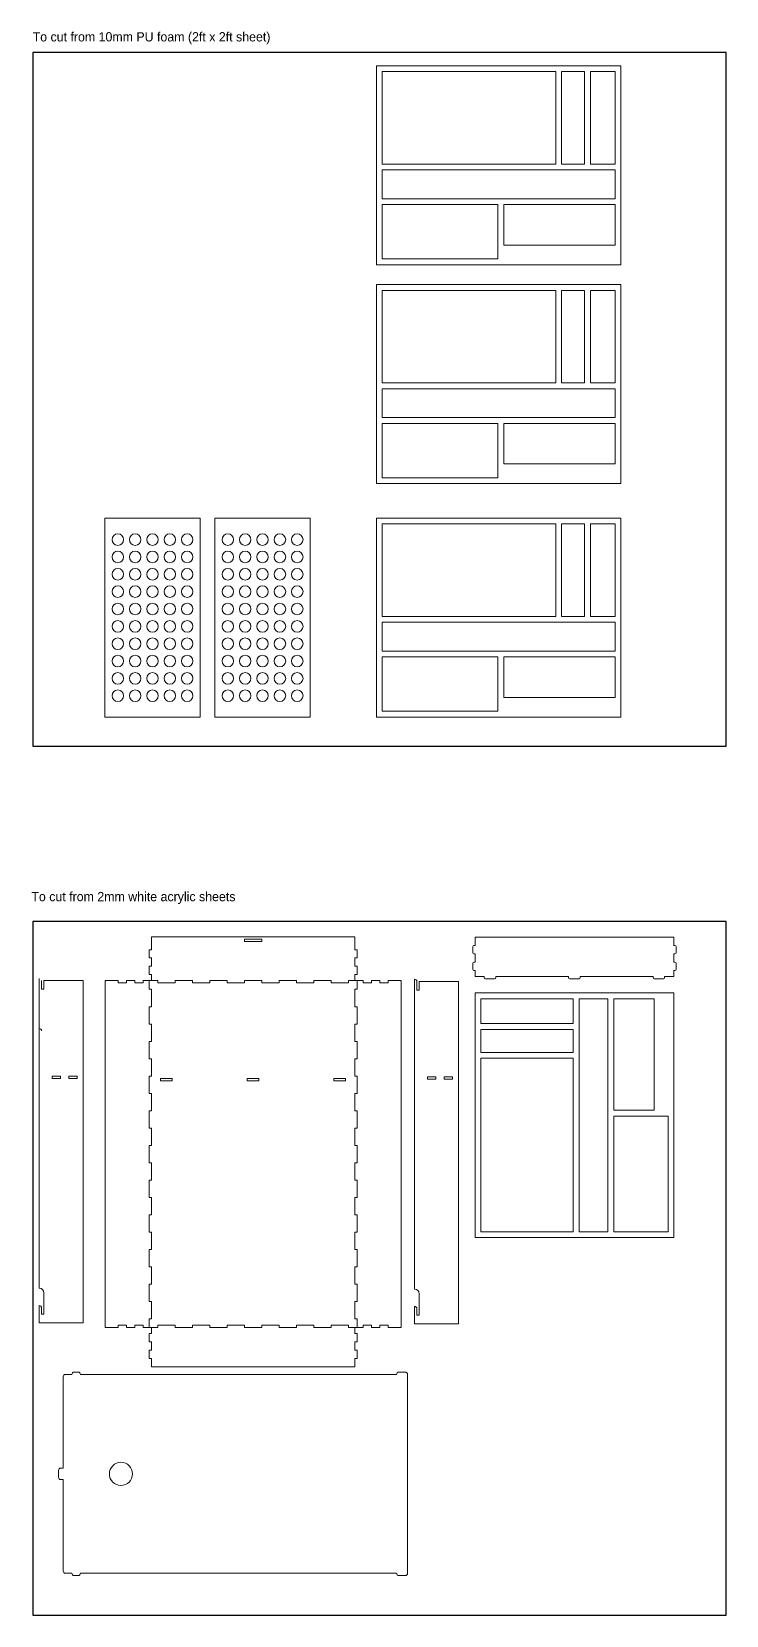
# Model space of a CAD drawing. Header units: inches. Extents: x 633 to 2557, y -1062 to 459.
# Drawn here: x 633 to 1234, y -910 to 459 of the extents above; entities that cross this region are included whole.
import ezdxf

# ---------------------------------------------------------------- set-up
doc = ezdxf.new("R2010")
doc.units = ezdxf.units.IN
doc.header["$MEASUREMENT"] = 0
doc.layers.add('Layer 1', color=7, linetype='Continuous')

msp = doc.modelspace()

# ---------------------------------------------------------------- linework, layer by layer
for p, q in [((1233.9, 441.4), (633.9, 441.4)), ((633.9, 441.4), (633.9, -158.6)), ((1233.9, -158.6), (1233.9, 441.4)), ((633.9, -158.6), (1233.9, -158.6)), ((1233.9, -310.1), (633.9, -310.1)), ((633.9, -310.1), (633.9, -910.1)), ((1233.9, -910.1), (1233.9, -310.1)), ((633.9, -910.1), (1233.9, -910.1))]:
    msp.add_line(p, q)
at = {"layer": 'Layer 1', "color": 7, "lineweight": 9}
for points in [[(931.3, 257.8), (931.3, 429.8)], [(1142.8, 429.8), (931.3, 429.8)], [(936.3, 344.8), (936.3, 424.8)], [(1086.3, 424.8), (936.3, 424.8)], [(1086.3, 424.8), (1086.3, 344.8)], [(1091.3, 344.8), (1091.3, 424.8)], [(1111.3, 424.8), (1091.3, 424.8)], [(1111.3, 424.8), (1111.3, 344.8)], [(1116.3, 424.8), (1116.3, 344.8)], [(1116.3, 424.8), (1137.8, 424.8)], [(1137.8, 344.8), (1137.8, 424.8)], [(1142.8, 429.8), (1142.8, 257.8)], [(936.3, 344.8), (1086.3, 344.8)], [(1091.3, 344.8), (1111.3, 344.8)], [(1137.8, 344.8), (1116.3, 344.8)], [(936.3, 314.8), (936.3, 339.8)], [(1137.8, 339.8), (936.3, 339.8)], [(1137.8, 339.8), (1137.8, 314.8)], [(936.3, 314.8), (1137.8, 314.8)], [(936.3, 262.8), (936.3, 309.8)], [(936.3, 309.8), (1036.3, 309.8)], [(1036.3, 262.8), (1036.3, 309.8)], [(1137.8, 309.8), (1041.3, 309.8)], [(1041.3, 309.8), (1041.3, 274.8)], [(1137.8, 274.8), (1137.8, 309.8)], [(1041.3, 274.8), (1137.8, 274.8)], [(936.3, 262.8), (1036.3, 262.8)], [(1142.8, 257.8), (931.3, 257.8)], [(931.3, 68.6), (931.3, 240.6)], [(1142.8, 240.6), (931.3, 240.6)], [(936.3, 155.6), (936.3, 235.6)], [(1086.3, 235.6), (936.3, 235.6)], [(1086.3, 235.6), (1086.3, 155.6)], [(1091.3, 155.6), (1091.3, 235.6)], [(1111.3, 235.6), (1091.3, 235.6)], [(1111.3, 235.6), (1111.3, 155.6)], [(1116.3, 235.6), (1116.3, 155.6)], [(1116.3, 235.6), (1137.8, 235.6)], [(1137.8, 155.6), (1137.8, 235.6)], [(1142.8, 240.6), (1142.8, 68.6)], [(936.3, 155.6), (1086.3, 155.6)], [(1091.3, 155.6), (1111.3, 155.6)], [(1137.8, 155.6), (1116.3, 155.6)], [(936.3, 125.6), (936.3, 150.6)], [(1137.8, 150.6), (936.3, 150.6)], [(1137.8, 150.6), (1137.8, 125.6)], [(936.3, 125.6), (1137.8, 125.6)], [(936.3, 73.6), (936.3, 120.6)], [(936.3, 120.6), (1036.3, 120.6)], [(1036.3, 73.6), (1036.3, 120.6)], [(1137.8, 120.6), (1041.3, 120.6)], [(1041.3, 120.6), (1041.3, 85.6)], [(1137.8, 85.6), (1137.8, 120.6)], [(1041.3, 85.6), (1137.8, 85.6)], [(1142.8, 68.6), (931.3, 68.6)], [(936.3, 73.6), (1036.3, 73.6)], [(778.7, 38.6), (696.2, 38.6), (696.2, -133.4), (778.7, -133.4), (778.7, 38.6)], [(874, 38.6), (791.5, 38.6), (791.5, -133.4), (874, -133.4), (874, 38.6)], [(931.3, -133.4), (931.3, 38.6)], [(1142.8, 38.6), (931.3, 38.6)], [(936.3, -46.4), (936.3, 33.6)], [(1086.3, 33.6), (936.3, 33.6)], [(1086.3, 33.6), (1086.3, -46.4)], [(1091.3, -46.4), (1091.3, 33.6)], [(1111.3, 33.6), (1091.3, 33.6)], [(1111.3, 33.6), (1111.3, -46.4)], [(1116.3, 33.6), (1116.3, -46.4)], [(1116.3, 33.6), (1137.8, 33.6)], [(1137.8, -46.4), (1137.8, 33.6)], [(1142.8, 38.6), (1142.8, -133.4)], [(936.3, -46.4), (1086.3, -46.4)], [(936.3, -76.4), (936.3, -51.4)], [(1137.8, -51.4), (936.3, -51.4)], [(1091.3, -46.4), (1111.3, -46.4)], [(1137.8, -46.4), (1116.3, -46.4)], [(1137.8, -51.4), (1137.8, -76.4)], [(936.3, -76.4), (1137.8, -76.4)], [(936.3, -128.4), (936.3, -81.4)], [(936.3, -81.4), (1036.3, -81.4)], [(1036.3, -128.4), (1036.3, -81.4)], [(1137.8, -81.4), (1041.3, -81.4)], [(1041.3, -81.4), (1041.3, -116.4)], [(1137.8, -116.4), (1137.8, -81.4)], [(1041.3, -116.4), (1137.8, -116.4)], [(1142.8, -133.4), (931.3, -133.4)], [(936.3, -128.4), (1036.3, -128.4)], [(736.5, -334.5), (736.5, -323.3)], [(736.5, -323.3), (912.5, -323.3)], [(817, -327.3), (817, -325.3)], [(817, -325.3), (832, -325.3)], [(832, -327.3), (817, -327.3)], [(832, -327.3), (832, -325.3)], [(912.5, -323.3), (912.5, -334.5)], [(1016.5, -323.7), (1016.5, -330.9)], [(1188.5, -323.7), (1016.5, -323.7)], [(1188.5, -323.7), (1188.5, -330.9)], [(734.5, -334.5), (734.5, -341.7)], [(734.5, -334.5), (736.5, -334.5)], [(734.5, -341.7), (736.5, -341.7)], [(736.5, -348.9), (736.5, -341.7)], [(914.5, -334.5), (912.5, -334.5)], [(914.5, -341.7), (912.5, -341.7)], [(912.5, -341.7), (912.5, -348.9)], [(914.5, -334.5), (914.5, -341.7)], [(1014.5, -337.1), (1014.5, -331.9)], [(1016.5, -330.9), (1015.5, -330.9)], [(1015.5, -338.1), (1016.5, -338.1)], [(1016.5, -338.1), (1016.5, -345.3)], [(1188.5, -330.9), (1189.5, -330.9)], [(1189.5, -338.1), (1188.5, -338.1)], [(1188.5, -338.1), (1188.5, -345.3)], [(1190.5, -331.9), (1190.5, -337.1)], [(734.5, -348.9), (734.5, -356.1)], [(736.5, -348.9), (734.5, -348.9)], [(912.5, -348.9), (914.5, -348.9)], [(914.5, -348.9), (914.5, -356.1)], [(1014.5, -351.5), (1014.5, -346.3)], [(1015.5, -345.3), (1016.5, -345.3)], [(1015.5, -352.5), (1016.5, -352.5)], [(1016.5, -352.5), (1016.5, -357.7)], [(1189.5, -345.3), (1188.5, -345.3)], [(1188.5, -352.5), (1189.5, -352.5)], [(1188.5, -352.5), (1188.5, -357.7)], [(1190.5, -346.3), (1190.5, -351.5)], [(639.5, -627.3), (639.5, -359.3)], [(641.5, -361.3), (641.5, -368.8)], [(643.5, -368.8), (641.5, -368.8)], [(643.5, -361.3), (643.5, -368.8)], [(677.5, -361.3), (643.5, -361.3)], [(677.5, -657.3), (677.5, -361.3)], [(677.5, -361.3), (677.5, -627.3)], [(696.5, -361.3), (696.5, -661.3)], [(696.5, -361.3), (696.5, -661.3)], [(707.7, -361.3), (696.5, -361.3)], [(707.7, -363.3), (707.7, -361.3)], [(707.7, -363.3), (714.9, -363.3)], [(714.9, -361.3), (714.9, -363.3)], [(714.9, -361.3), (722.1, -361.3)], [(722.1, -363.3), (722.1, -361.3)], [(729.3, -363.3), (722.1, -363.3)], [(729.3, -363.3), (729.3, -361.3)], [(729.3, -361.3), (734.5, -361.3)], [(734.5, -356.1), (736.5, -356.1)], [(742, -361.3), (734.5, -361.3)], [(734.5, -361.3), (734.5, -368.8)], [(736.5, -368.8), (734.5, -368.8)], [(736.5, -361.3), (736.5, -356.1)], [(736.5, -383.8), (736.5, -368.8)], [(742, -363.3), (742, -361.3)], [(742, -363.3), (757, -363.3)], [(757, -361.3), (757, -363.3)], [(757, -361.3), (772, -361.3)], [(772, -363.3), (772, -361.3)], [(772, -363.3), (787, -363.3)], [(787, -363.3), (787, -361.3)], [(787, -361.3), (802, -361.3)], [(802, -363.3), (802, -361.3)], [(802, -363.3), (817, -363.3)], [(832, -361.3), (817, -361.3)], [(817, -361.3), (817, -363.3)], [(832, -363.3), (832, -361.3)], [(847, -363.3), (832, -363.3)], [(862, -361.3), (847, -361.3)], [(847, -363.3), (847, -361.3)], [(862, -361.3), (862, -363.3)], [(877, -363.3), (862, -363.3)], [(892, -361.3), (877, -361.3)], [(877, -363.3), (877, -361.3)], [(892, -363.3), (892, -361.3)], [(892, -363.3), (907, -363.3)], [(914.5, -361.3), (907, -361.3)], [(907, -363.3), (907, -361.3)], [(914.5, -356.1), (912.5, -356.1)], [(912.5, -361.3), (912.5, -356.1)], [(914.5, -368.8), (912.5, -368.8)], [(912.5, -368.8), (912.5, -383.8)], [(914.5, -361.3), (919.7, -361.3)], [(914.5, -361.3), (914.5, -368.8)], [(919.7, -361.3), (919.7, -363.3)], [(926.9, -363.3), (919.7, -363.3)], [(926.9, -361.3), (934.1, -361.3)], [(926.9, -361.3), (926.9, -363.3)], [(934.1, -361.3), (934.1, -363.3)], [(934.1, -363.3), (941.3, -363.3)], [(952.5, -361.3), (941.3, -361.3)], [(941.3, -363.3), (941.3, -361.3)], [(952.5, -361.3), (952.5, -661.3)], [(964.2, -628), (964.2, -360)], [(966.2, -362), (966.2, -369.5)], [(966.2, -369.5), (968.2, -369.5)], [(968.2, -362), (968.2, -369.5)], [(968.2, -362), (1002.2, -362)], [(1002.2, -658), (1002.2, -362)], [(1002.2, -362), (1002.2, -628)], [(1016.5, -357.7), (1024.5, -357.7)], [(1024.5, -357.7), (1024.5, -358.7)], [(1025.5, -359.7), (1033.5, -359.7)], [(1034.5, -357.7), (1034.5, -358.7)], [(1097.5, -357.7), (1034.5, -357.7)], [(1097.5, -358.7), (1097.5, -357.7)], [(1098.5, -359.7), (1106.5, -359.7)], [(1170.5, -357.7), (1107.5, -357.7)], [(1107.5, -357.7), (1107.5, -358.7)], [(1170.5, -357.7), (1170.5, -358.7)], [(1171.5, -359.7), (1179.5, -359.7)], [(1180.5, -357.7), (1188.5, -357.7)], [(1180.5, -357.7), (1180.5, -358.7)], [(1016.5, -371.9), (1016.5, -583.4)], [(1016.5, -371.9), (1188.5, -371.9)], [(1021.5, -398.4), (1021.5, -376.9)], [(1101.5, -376.9), (1021.5, -376.9)], [(1101.5, -376.9), (1101.5, -398.4)], [(1106.5, -376.9), (1106.5, -578.4)], [(1106.5, -376.9), (1131.5, -376.9)], [(1131.5, -578.4), (1131.5, -376.9)], [(1136.5, -376.9), (1136.5, -473.4)], [(1171.5, -376.9), (1136.5, -376.9)], [(1171.5, -473.4), (1171.5, -376.9)], [(1188.5, -371.9), (1188.5, -583.4)], [(734.5, -383.8), (734.5, -398.8)], [(734.5, -383.8), (736.5, -383.8)], [(914.5, -383.8), (912.5, -383.8)], [(914.5, -383.8), (914.5, -398.8)], [(736.5, -398.8), (734.5, -398.8)], [(736.5, -413.8), (736.5, -398.8)], [(914.5, -398.8), (912.5, -398.8)], [(912.5, -398.8), (912.5, -413.8)], [(1021.5, -398.4), (1101.5, -398.4)], [(1021.5, -403.4), (1101.5, -403.4)], [(1021.5, -403.4), (1021.5, -423.4)], [(1101.5, -423.4), (1101.5, -403.4)], [(734.5, -413.8), (734.5, -428.8)], [(734.5, -413.8), (736.5, -413.8)], [(912.5, -413.8), (914.5, -413.8)], [(914.5, -413.8), (914.5, -428.8)], [(1101.5, -423.4), (1021.5, -423.4)], [(736.5, -428.8), (734.5, -428.8)], [(736.5, -443.8), (736.5, -428.8)], [(914.5, -428.8), (912.5, -428.8)], [(912.5, -428.8), (912.5, -443.8)], [(1021.5, -428.4), (1101.5, -428.4)], [(1021.5, -428.4), (1021.5, -578.4)], [(1101.5, -578.4), (1101.5, -428.4)], [(650.7, -445.8), (650.7, -443.8)], [(650.7, -443.8), (657.9, -443.8)], [(650.7, -445.8), (657.9, -445.8)], [(657.9, -443.8), (657.9, -445.8)], [(665.1, -443.8), (665.1, -445.8)], [(665.1, -443.8), (672.3, -443.8)], [(672.3, -445.8), (665.1, -445.8)], [(672.3, -443.8), (672.3, -445.8)], [(734.5, -443.8), (734.5, -458.8)], [(736.5, -443.8), (734.5, -443.8)], [(754.5, -445.8), (744.5, -445.8)], [(744.5, -447.8), (744.5, -445.8)], [(744.5, -447.8), (754.5, -447.8)], [(754.5, -447.8), (754.5, -445.8)], [(819.5, -445.8), (819.5, -447.8)], [(819.5, -445.8), (829.5, -445.8)], [(819.5, -447.8), (829.5, -447.8)], [(829.5, -447.8), (829.5, -445.8)], [(894.5, -447.8), (894.5, -445.8)], [(904.5, -445.8), (894.5, -445.8)], [(894.5, -447.8), (904.5, -447.8)], [(904.5, -447.8), (904.5, -445.8)], [(914.5, -443.8), (912.5, -443.8)], [(914.5, -443.8), (914.5, -458.8)], [(975.4, -446.5), (975.4, -444.5)], [(982.6, -444.5), (975.4, -444.5)], [(975.4, -446.5), (982.6, -446.5)], [(982.6, -444.5), (982.6, -446.5)], [(989.8, -444.5), (989.8, -446.5)], [(989.8, -444.5), (997, -444.5)], [(997, -446.5), (989.8, -446.5)], [(997, -444.5), (997, -446.5)], [(736.5, -458.8), (734.5, -458.8)], [(736.5, -473.8), (736.5, -458.8)], [(914.5, -458.8), (912.5, -458.8)], [(912.5, -458.8), (912.5, -473.8)], [(734.5, -473.8), (734.5, -488.8)], [(736.5, -473.8), (734.5, -473.8)], [(914.5, -473.8), (912.5, -473.8)], [(914.5, -473.8), (914.5, -488.8)], [(1136.5, -473.4), (1171.5, -473.4)], [(1136.5, -578.4), (1136.5, -478.4)], [(1183.5, -478.4), (1136.5, -478.4)], [(1183.5, -578.4), (1183.5, -478.4)], [(736.5, -488.8), (734.5, -488.8)], [(736.5, -503.8), (736.5, -488.8)], [(914.5, -488.8), (912.5, -488.8)], [(912.5, -488.8), (912.5, -503.8)], [(734.5, -503.8), (734.5, -518.8)], [(734.5, -503.8), (736.5, -503.8)], [(912.5, -503.8), (914.5, -503.8)], [(914.5, -503.8), (914.5, -518.8)], [(736.5, -518.8), (734.5, -518.8)], [(736.5, -518.8), (736.5, -533.8)], [(912.5, -518.8), (912.5, -533.8)], [(914.5, -518.8), (912.5, -518.8)], [(736.5, -533.8), (734.5, -533.8)], [(734.5, -548.8), (734.5, -533.8)], [(912.5, -533.8), (914.5, -533.8)], [(914.5, -533.8), (914.5, -548.8)], [(736.5, -548.8), (734.5, -548.8)], [(734.5, -548.8), (736.5, -548.8)], [(736.5, -548.8), (736.5, -563.8)], [(912.5, -548.8), (912.5, -563.8)], [(912.5, -548.8), (914.5, -548.8)], [(736.5, -563.8), (734.5, -563.8)], [(734.5, -578.8), (734.5, -563.8)], [(912.5, -563.8), (914.5, -563.8)], [(914.5, -563.8), (914.5, -578.8)], [(734.5, -578.8), (736.5, -578.8)], [(736.5, -578.8), (736.5, -593.8)], [(912.5, -578.8), (912.5, -593.8)], [(912.5, -578.8), (914.5, -578.8)], [(1188.5, -583.4), (1016.5, -583.4)], [(1101.5, -578.4), (1021.5, -578.4)], [(1131.5, -578.4), (1106.5, -578.4)], [(1183.5, -578.4), (1136.5, -578.4)], [(734.5, -593.8), (736.5, -593.8)], [(734.5, -608.8), (734.5, -593.8)], [(912.5, -593.8), (914.5, -593.8)], [(914.5, -593.8), (914.5, -608.8)], [(736.5, -608.8), (734.5, -608.8)], [(736.5, -608.8), (736.5, -623.8)], [(912.5, -608.8), (912.5, -623.8)], [(914.5, -608.8), (912.5, -608.8)], [(734.5, -623.8), (736.5, -623.8)], [(734.5, -638.8), (734.5, -623.8)], [(912.5, -623.8), (914.5, -623.8)], [(914.5, -623.8), (914.5, -638.8)], [(639.5, -657.3), (639.5, -642.3)], [(643.5, -649.8), (643.5, -631.3)], [(677.5, -642.3), (677.5, -657.3)], [(734.5, -638.8), (736.5, -638.8)], [(736.5, -638.8), (736.5, -653.8)], [(912.5, -638.8), (912.5, -653.8)], [(912.5, -638.8), (914.5, -638.8)], [(964.2, -658), (964.2, -643)], [(968.2, -632), (968.2, -650.5)], [(1002.2, -643), (1002.2, -658)], [(677.5, -657.3), (639.5, -657.3)], [(641.5, -649.8), (641.5, -644.3)], [(641.5, -649.8), (643.5, -649.8)], [(734.5, -653.8), (736.5, -653.8)], [(734.5, -661.3), (734.5, -653.8)], [(912.5, -653.8), (914.5, -653.8)], [(914.5, -653.8), (914.5, -661.3)], [(966.2, -650.5), (966.2, -645)], [(968.2, -650.5), (966.2, -650.5)], [(696.5, -661.3), (707.7, -661.3)], [(714.9, -659.3), (707.7, -659.3)], [(707.7, -659.3), (707.7, -661.3)], [(714.9, -661.3), (714.9, -659.3)], [(714.9, -661.3), (722.1, -661.3)], [(729.3, -659.3), (722.1, -659.3)], [(722.1, -659.3), (722.1, -661.3)], [(729.3, -659.3), (729.3, -661.3)], [(729.3, -661.3), (734.5, -661.3)], [(742, -661.3), (734.5, -661.3)], [(736.5, -666.5), (734.5, -666.5)], [(734.5, -666.5), (734.5, -673.7)], [(736.5, -666.5), (736.5, -661.3)], [(742, -659.3), (757, -659.3)], [(742, -659.3), (742, -661.3)], [(757, -661.3), (757, -659.3)], [(757, -661.3), (772, -661.3)], [(772, -659.3), (787, -659.3)], [(772, -659.3), (772, -661.3)], [(787, -661.3), (787, -659.3)], [(802, -661.3), (787, -661.3)], [(802, -659.3), (817, -659.3)], [(802, -661.3), (802, -659.3)], [(817, -661.3), (817, -659.3)], [(832, -661.3), (817, -661.3)], [(847, -659.3), (832, -659.3)], [(832, -661.3), (832, -659.3)], [(847, -661.3), (847, -659.3)], [(847, -661.3), (862, -661.3)], [(862, -661.3), (862, -659.3)], [(877, -659.3), (862, -659.3)], [(877, -661.3), (877, -659.3)], [(877, -661.3), (892, -661.3)], [(892, -661.3), (892, -659.3)], [(907, -659.3), (892, -659.3)], [(907, -659.3), (907, -661.3)], [(914.5, -661.3), (907, -661.3)], [(912.5, -666.5), (912.5, -661.3)], [(914.5, -666.5), (912.5, -666.5)], [(914.5, -661.3), (919.7, -661.3)], [(914.5, -666.5), (914.5, -673.7)], [(919.7, -661.3), (919.7, -659.3)], [(926.9, -659.3), (919.7, -659.3)], [(926.9, -661.3), (926.9, -659.3)], [(926.9, -661.3), (934.1, -661.3)], [(934.1, -659.3), (934.1, -661.3)], [(934.1, -659.3), (941.3, -659.3)], [(941.3, -661.3), (941.3, -659.3)], [(952.5, -661.3), (941.3, -661.3)], [(1002.2, -658), (964.2, -658)], [(736.5, -673.7), (734.5, -673.7)], [(736.5, -680.9), (734.5, -680.9)], [(734.5, -680.9), (734.5, -688.1)], [(736.5, -680.9), (736.5, -673.7)], [(912.5, -673.7), (912.5, -680.9)], [(914.5, -673.7), (912.5, -673.7)], [(914.5, -680.9), (912.5, -680.9)], [(914.5, -680.9), (914.5, -688.1)], [(734.5, -688.1), (736.5, -688.1)], [(736.5, -695.3), (736.5, -688.1)], [(912.5, -695.3), (736.5, -695.3)], [(736.5, -695.3), (912.5, -695.3)], [(912.5, -688.1), (912.5, -695.3)], [(914.5, -688.1), (912.5, -688.1)], [(660.2, -782.8), (660.2, -703.8)], [(662.2, -701.8), (667.7, -701.8)], [(669.7, -699.8), (673.2, -699.8)], [(948.7, -701.8), (675.2, -701.8)], [(956.2, -699.8), (950.7, -699.8)], [(958.2, -873.8), (958.2, -701.8)], [(656.2, -784.8), (656.2, -790.8)], [(660.2, -782.8), (658.2, -782.8)], [(658.2, -792.8), (660.2, -792.8)], [(660.2, -871.8), (660.2, -792.8)], [(667.7, -873.8), (662.2, -873.8)], [(673.2, -875.8), (669.7, -875.8)], [(948.7, -873.8), (675.2, -873.8)], [(950.7, -875.8), (956.2, -875.8)]]:
    msp.add_lwpolyline(points, dxfattribs=at)
for points in [[(712.5, 20.1), (712.5, 17.3), (710.2, 15.1), (707.5, 15.1), (704.7, 15.1), (702.5, 17.3), (702.5, 20.1), (702.5, 22.8), (704.7, 25.1), (707.5, 25.1), (710.2, 25.1), (712.5, 22.8), (712.5, 20.1)], [(727.5, 20.1), (727.5, 17.3), (725.2, 15.1), (722.5, 15.1), (719.7, 15.1), (717.5, 17.3), (717.5, 20.1), (717.5, 22.8), (719.7, 25.1), (722.5, 25.1), (725.2, 25.1), (727.5, 22.8), (727.5, 20.1)], [(742.5, 20.1), (742.5, 17.3), (740.2, 15.1), (737.5, 15.1), (734.7, 15.1), (732.5, 17.3), (732.5, 20.1), (732.5, 22.8), (734.7, 25.1), (737.5, 25.1), (740.2, 25.1), (742.5, 22.8), (742.5, 20.1)], [(757.5, 20.1), (757.5, 17.3), (755.2, 15.1), (752.5, 15.1), (749.7, 15.1), (747.5, 17.3), (747.5, 20.1), (747.5, 22.8), (749.7, 25.1), (752.5, 25.1), (755.2, 25.1), (757.5, 22.8), (757.5, 20.1)], [(772.5, 20.1), (772.5, 17.3), (770.2, 15.1), (767.5, 15.1), (764.7, 15.1), (762.5, 17.3), (762.5, 20.1), (762.5, 22.8), (764.7, 25.1), (767.5, 25.1), (770.2, 25.1), (772.5, 22.8), (772.5, 20.1)], [(807.7, 20.1), (807.7, 17.3), (805.5, 15.1), (802.7, 15.1), (799.9, 15.1), (797.7, 17.3), (797.7, 20.1), (797.7, 22.8), (799.9, 25.1), (802.7, 25.1), (805.5, 25.1), (807.7, 22.8), (807.7, 20.1)], [(822.7, 20.1), (822.7, 17.3), (820.5, 15.1), (817.7, 15.1), (814.9, 15.1), (812.7, 17.3), (812.7, 20.1), (812.7, 22.8), (814.9, 25.1), (817.7, 25.1), (820.5, 25.1), (822.7, 22.8), (822.7, 20.1)], [(837.7, 20.1), (837.7, 17.3), (835.5, 15.1), (832.7, 15.1), (829.9, 15.1), (827.7, 17.3), (827.7, 20.1), (827.7, 22.8), (829.9, 25.1), (832.7, 25.1), (835.5, 25.1), (837.7, 22.8), (837.7, 20.1)], [(852.7, 20.1), (852.7, 17.3), (850.5, 15.1), (847.7, 15.1), (844.9, 15.1), (842.7, 17.3), (842.7, 20.1), (842.7, 22.8), (844.9, 25.1), (847.7, 25.1), (850.5, 25.1), (852.7, 22.8), (852.7, 20.1)], [(867.7, 20.1), (867.7, 17.3), (865.5, 15.1), (862.7, 15.1), (859.9, 15.1), (857.7, 17.3), (857.7, 20.1), (857.7, 22.8), (859.9, 25.1), (862.7, 25.1), (865.5, 25.1), (867.7, 22.8), (867.7, 20.1)], [(712.5, 5.1), (712.5, 2.3), (710.2, 0.1), (707.5, 0.1), (704.7, 0.1), (702.5, 2.3), (702.5, 5.1), (702.5, 7.8), (704.7, 10.1), (707.5, 10.1), (710.2, 10.1), (712.5, 7.8), (712.5, 5.1)], [(727.5, 5.1), (727.5, 2.3), (725.2, 0.1), (722.5, 0.1), (719.7, 0.1), (717.5, 2.3), (717.5, 5.1), (717.5, 7.8), (719.7, 10.1), (722.5, 10.1), (725.2, 10.1), (727.5, 7.8), (727.5, 5.1)], [(742.5, 5.1), (742.5, 2.3), (740.2, 0.1), (737.5, 0.1), (734.7, 0.1), (732.5, 2.3), (732.5, 5.1), (732.5, 7.8), (734.7, 10.1), (737.5, 10.1), (740.2, 10.1), (742.5, 7.8), (742.5, 5.1)], [(757.5, 5.1), (757.5, 2.3), (755.2, 0.1), (752.5, 0.1), (749.7, 0.1), (747.5, 2.3), (747.5, 5.1), (747.5, 7.8), (749.7, 10.1), (752.5, 10.1), (755.2, 10.1), (757.5, 7.8), (757.5, 5.1)], [(772.5, 5.1), (772.5, 2.3), (770.2, 0.1), (767.5, 0.1), (764.7, 0.1), (762.5, 2.3), (762.5, 5.1), (762.5, 7.8), (764.7, 10.1), (767.5, 10.1), (770.2, 10.1), (772.5, 7.8), (772.5, 5.1)], [(807.7, 5.1), (807.7, 2.3), (805.5, 0.1), (802.7, 0.1), (799.9, 0.1), (797.7, 2.3), (797.7, 5.1), (797.7, 7.8), (799.9, 10.1), (802.7, 10.1), (805.5, 10.1), (807.7, 7.8), (807.7, 5.1)], [(822.7, 5.1), (822.7, 2.3), (820.5, 0.1), (817.7, 0.1), (814.9, 0.1), (812.7, 2.3), (812.7, 5.1), (812.7, 7.8), (814.9, 10.1), (817.7, 10.1), (820.5, 10.1), (822.7, 7.8), (822.7, 5.1)], [(837.7, 5.1), (837.7, 2.3), (835.5, 0.1), (832.7, 0.1), (829.9, 0.1), (827.7, 2.3), (827.7, 5.1), (827.7, 7.8), (829.9, 10.1), (832.7, 10.1), (835.5, 10.1), (837.7, 7.8), (837.7, 5.1)], [(852.7, 5.1), (852.7, 2.3), (850.5, 0.1), (847.7, 0.1), (844.9, 0.1), (842.7, 2.3), (842.7, 5.1), (842.7, 7.8), (844.9, 10.1), (847.7, 10.1), (850.5, 10.1), (852.7, 7.8), (852.7, 5.1)], [(867.7, 5.1), (867.7, 2.3), (865.5, 0.1), (862.7, 0.1), (859.9, 0.1), (857.7, 2.3), (857.7, 5.1), (857.7, 7.8), (859.9, 10.1), (862.7, 10.1), (865.5, 10.1), (867.7, 7.8), (867.7, 5.1)], [(712.5, -9.9), (712.5, -12.7), (710.2, -14.9), (707.5, -14.9), (704.7, -14.9), (702.5, -12.7), (702.5, -9.9), (702.5, -7.2), (704.7, -4.9), (707.5, -4.9), (710.2, -4.9), (712.5, -7.2), (712.5, -9.9)], [(727.5, -9.9), (727.5, -12.7), (725.2, -14.9), (722.5, -14.9), (719.7, -14.9), (717.5, -12.7), (717.5, -9.9), (717.5, -7.2), (719.7, -4.9), (722.5, -4.9), (725.2, -4.9), (727.5, -7.2), (727.5, -9.9)], [(742.5, -9.9), (742.5, -12.7), (740.2, -14.9), (737.5, -14.9), (734.7, -14.9), (732.5, -12.7), (732.5, -9.9), (732.5, -7.2), (734.7, -4.9), (737.5, -4.9), (740.2, -4.9), (742.5, -7.2), (742.5, -9.9)], [(757.5, -9.9), (757.5, -12.7), (755.2, -14.9), (752.5, -14.9), (749.7, -14.9), (747.5, -12.7), (747.5, -9.9), (747.5, -7.2), (749.7, -4.9), (752.5, -4.9), (755.2, -4.9), (757.5, -7.2), (757.5, -9.9)], [(772.5, -9.9), (772.5, -12.7), (770.2, -14.9), (767.5, -14.9), (764.7, -14.9), (762.5, -12.7), (762.5, -9.9), (762.5, -7.2), (764.7, -4.9), (767.5, -4.9), (770.2, -4.9), (772.5, -7.2), (772.5, -9.9)], [(807.7, -9.9), (807.7, -12.7), (805.5, -14.9), (802.7, -14.9), (799.9, -14.9), (797.7, -12.7), (797.7, -9.9), (797.7, -7.2), (799.9, -4.9), (802.7, -4.9), (805.5, -4.9), (807.7, -7.2), (807.7, -9.9)], [(822.7, -9.9), (822.7, -12.7), (820.5, -14.9), (817.7, -14.9), (814.9, -14.9), (812.7, -12.7), (812.7, -9.9), (812.7, -7.2), (814.9, -4.9), (817.7, -4.9), (820.5, -4.9), (822.7, -7.2), (822.7, -9.9)], [(837.7, -9.9), (837.7, -12.7), (835.5, -14.9), (832.7, -14.9), (829.9, -14.9), (827.7, -12.7), (827.7, -9.9), (827.7, -7.2), (829.9, -4.9), (832.7, -4.9), (835.5, -4.9), (837.7, -7.2), (837.7, -9.9)], [(852.7, -9.9), (852.7, -12.7), (850.5, -14.9), (847.7, -14.9), (844.9, -14.9), (842.7, -12.7), (842.7, -9.9), (842.7, -7.2), (844.9, -4.9), (847.7, -4.9), (850.5, -4.9), (852.7, -7.2), (852.7, -9.9)], [(867.7, -9.9), (867.7, -12.7), (865.5, -14.9), (862.7, -14.9), (859.9, -14.9), (857.7, -12.7), (857.7, -9.9), (857.7, -7.2), (859.9, -4.9), (862.7, -4.9), (865.5, -4.9), (867.7, -7.2), (867.7, -9.9)], [(712.5, -24.9), (712.5, -27.7), (710.2, -29.9), (707.5, -29.9), (704.7, -29.9), (702.5, -27.7), (702.5, -24.9), (702.5, -22.2), (704.7, -19.9), (707.5, -19.9), (710.2, -19.9), (712.5, -22.2), (712.5, -24.9)], [(727.5, -24.9), (727.5, -27.7), (725.2, -29.9), (722.5, -29.9), (719.7, -29.9), (717.5, -27.7), (717.5, -24.9), (717.5, -22.2), (719.7, -19.9), (722.5, -19.9), (725.2, -19.9), (727.5, -22.2), (727.5, -24.9)], [(742.5, -24.9), (742.5, -27.7), (740.2, -29.9), (737.5, -29.9), (734.7, -29.9), (732.5, -27.7), (732.5, -24.9), (732.5, -22.2), (734.7, -19.9), (737.5, -19.9), (740.2, -19.9), (742.5, -22.2), (742.5, -24.9)], [(757.5, -24.9), (757.5, -27.7), (755.2, -29.9), (752.5, -29.9), (749.7, -29.9), (747.5, -27.7), (747.5, -24.9), (747.5, -22.2), (749.7, -19.9), (752.5, -19.9), (755.2, -19.9), (757.5, -22.2), (757.5, -24.9)], [(772.5, -24.9), (772.5, -27.7), (770.2, -29.9), (767.5, -29.9), (764.7, -29.9), (762.5, -27.7), (762.5, -24.9), (762.5, -22.2), (764.7, -19.9), (767.5, -19.9), (770.2, -19.9), (772.5, -22.2), (772.5, -24.9)], [(807.7, -24.9), (807.7, -27.7), (805.5, -29.9), (802.7, -29.9), (799.9, -29.9), (797.7, -27.7), (797.7, -24.9), (797.7, -22.2), (799.9, -19.9), (802.7, -19.9), (805.5, -19.9), (807.7, -22.2), (807.7, -24.9)], [(822.7, -24.9), (822.7, -27.7), (820.5, -29.9), (817.7, -29.9), (814.9, -29.9), (812.7, -27.7), (812.7, -24.9), (812.7, -22.2), (814.9, -19.9), (817.7, -19.9), (820.5, -19.9), (822.7, -22.2), (822.7, -24.9)], [(837.7, -24.9), (837.7, -27.7), (835.5, -29.9), (832.7, -29.9), (829.9, -29.9), (827.7, -27.7), (827.7, -24.9), (827.7, -22.2), (829.9, -19.9), (832.7, -19.9), (835.5, -19.9), (837.7, -22.2), (837.7, -24.9)], [(852.7, -24.9), (852.7, -27.7), (850.5, -29.9), (847.7, -29.9), (844.9, -29.9), (842.7, -27.7), (842.7, -24.9), (842.7, -22.2), (844.9, -19.9), (847.7, -19.9), (850.5, -19.9), (852.7, -22.2), (852.7, -24.9)], [(867.7, -24.9), (867.7, -27.7), (865.5, -29.9), (862.7, -29.9), (859.9, -29.9), (857.7, -27.7), (857.7, -24.9), (857.7, -22.2), (859.9, -19.9), (862.7, -19.9), (865.5, -19.9), (867.7, -22.2), (867.7, -24.9)], [(712.5, -39.9), (712.5, -42.7), (710.2, -44.9), (707.5, -44.9), (704.7, -44.9), (702.5, -42.7), (702.5, -39.9), (702.5, -37.2), (704.7, -34.9), (707.5, -34.9), (710.2, -34.9), (712.5, -37.2), (712.5, -39.9)], [(727.5, -39.9), (727.5, -42.7), (725.2, -44.9), (722.5, -44.9), (719.7, -44.9), (717.5, -42.7), (717.5, -39.9), (717.5, -37.2), (719.7, -34.9), (722.5, -34.9), (725.2, -34.9), (727.5, -37.2), (727.5, -39.9)], [(742.5, -39.9), (742.5, -42.7), (740.2, -44.9), (737.5, -44.9), (734.7, -44.9), (732.5, -42.7), (732.5, -39.9), (732.5, -37.2), (734.7, -34.9), (737.5, -34.9), (740.2, -34.9), (742.5, -37.2), (742.5, -39.9)], [(757.5, -39.9), (757.5, -42.7), (755.2, -44.9), (752.5, -44.9), (749.7, -44.9), (747.5, -42.7), (747.5, -39.9), (747.5, -37.2), (749.7, -34.9), (752.5, -34.9), (755.2, -34.9), (757.5, -37.2), (757.5, -39.9)], [(772.5, -39.9), (772.5, -42.7), (770.2, -44.9), (767.5, -44.9), (764.7, -44.9), (762.5, -42.7), (762.5, -39.9), (762.5, -37.2), (764.7, -34.9), (767.5, -34.9), (770.2, -34.9), (772.5, -37.2), (772.5, -39.9)], [(807.7, -39.9), (807.7, -42.7), (805.5, -44.9), (802.7, -44.9), (799.9, -44.9), (797.7, -42.7), (797.7, -39.9), (797.7, -37.2), (799.9, -34.9), (802.7, -34.9), (805.5, -34.9), (807.7, -37.2), (807.7, -39.9)], [(822.7, -39.9), (822.7, -42.7), (820.5, -44.9), (817.7, -44.9), (814.9, -44.9), (812.7, -42.7), (812.7, -39.9), (812.7, -37.2), (814.9, -34.9), (817.7, -34.9), (820.5, -34.9), (822.7, -37.2), (822.7, -39.9)], [(837.7, -39.9), (837.7, -42.7), (835.5, -44.9), (832.7, -44.9), (829.9, -44.9), (827.7, -42.7), (827.7, -39.9), (827.7, -37.2), (829.9, -34.9), (832.7, -34.9), (835.5, -34.9), (837.7, -37.2), (837.7, -39.9)], [(852.7, -39.9), (852.7, -42.7), (850.5, -44.9), (847.7, -44.9), (844.9, -44.9), (842.7, -42.7), (842.7, -39.9), (842.7, -37.2), (844.9, -34.9), (847.7, -34.9), (850.5, -34.9), (852.7, -37.2), (852.7, -39.9)], [(867.7, -39.9), (867.7, -42.7), (865.5, -44.9), (862.7, -44.9), (859.9, -44.9), (857.7, -42.7), (857.7, -39.9), (857.7, -37.2), (859.9, -34.9), (862.7, -34.9), (865.5, -34.9), (867.7, -37.2), (867.7, -39.9)], [(712.5, -54.9), (712.5, -57.7), (710.2, -59.9), (707.5, -59.9), (704.7, -59.9), (702.5, -57.7), (702.5, -54.9), (702.5, -52.2), (704.7, -49.9), (707.5, -49.9), (710.2, -49.9), (712.5, -52.2), (712.5, -54.9)], [(727.5, -54.9), (727.5, -57.7), (725.2, -59.9), (722.5, -59.9), (719.7, -59.9), (717.5, -57.7), (717.5, -54.9), (717.5, -52.2), (719.7, -49.9), (722.5, -49.9), (725.2, -49.9), (727.5, -52.2), (727.5, -54.9)], [(742.5, -54.9), (742.5, -57.7), (740.2, -59.9), (737.5, -59.9), (734.7, -59.9), (732.5, -57.7), (732.5, -54.9), (732.5, -52.2), (734.7, -49.9), (737.5, -49.9), (740.2, -49.9), (742.5, -52.2), (742.5, -54.9)], [(757.5, -54.9), (757.5, -57.7), (755.2, -59.9), (752.5, -59.9), (749.7, -59.9), (747.5, -57.7), (747.5, -54.9), (747.5, -52.2), (749.7, -49.9), (752.5, -49.9), (755.2, -49.9), (757.5, -52.2), (757.5, -54.9)], [(772.5, -54.9), (772.5, -57.7), (770.2, -59.9), (767.5, -59.9), (764.7, -59.9), (762.5, -57.7), (762.5, -54.9), (762.5, -52.2), (764.7, -49.9), (767.5, -49.9), (770.2, -49.9), (772.5, -52.2), (772.5, -54.9)], [(807.7, -54.9), (807.7, -57.7), (805.5, -59.9), (802.7, -59.9), (799.9, -59.9), (797.7, -57.7), (797.7, -54.9), (797.7, -52.2), (799.9, -49.9), (802.7, -49.9), (805.5, -49.9), (807.7, -52.2), (807.7, -54.9)], [(822.7, -54.9), (822.7, -57.7), (820.5, -59.9), (817.7, -59.9), (814.9, -59.9), (812.7, -57.7), (812.7, -54.9), (812.7, -52.2), (814.9, -49.9), (817.7, -49.9), (820.5, -49.9), (822.7, -52.2), (822.7, -54.9)], [(837.7, -54.9), (837.7, -57.7), (835.5, -59.9), (832.7, -59.9), (829.9, -59.9), (827.7, -57.7), (827.7, -54.9), (827.7, -52.2), (829.9, -49.9), (832.7, -49.9), (835.5, -49.9), (837.7, -52.2), (837.7, -54.9)], [(852.7, -54.9), (852.7, -57.7), (850.5, -59.9), (847.7, -59.9), (844.9, -59.9), (842.7, -57.7), (842.7, -54.9), (842.7, -52.2), (844.9, -49.9), (847.7, -49.9), (850.5, -49.9), (852.7, -52.2), (852.7, -54.9)], [(867.7, -54.9), (867.7, -57.7), (865.5, -59.9), (862.7, -59.9), (859.9, -59.9), (857.7, -57.7), (857.7, -54.9), (857.7, -52.2), (859.9, -49.9), (862.7, -49.9), (865.5, -49.9), (867.7, -52.2), (867.7, -54.9)], [(712.5, -69.9), (712.5, -72.7), (710.2, -74.9), (707.5, -74.9), (704.7, -74.9), (702.5, -72.7), (702.5, -69.9), (702.5, -67.2), (704.7, -64.9), (707.5, -64.9), (710.2, -64.9), (712.5, -67.2), (712.5, -69.9)], [(727.5, -69.9), (727.5, -72.7), (725.2, -74.9), (722.5, -74.9), (719.7, -74.9), (717.5, -72.7), (717.5, -69.9), (717.5, -67.2), (719.7, -64.9), (722.5, -64.9), (725.2, -64.9), (727.5, -67.2), (727.5, -69.9)], [(742.5, -69.9), (742.5, -72.7), (740.2, -74.9), (737.5, -74.9), (734.7, -74.9), (732.5, -72.7), (732.5, -69.9), (732.5, -67.2), (734.7, -64.9), (737.5, -64.9), (740.2, -64.9), (742.5, -67.2), (742.5, -69.9)], [(757.5, -69.9), (757.5, -72.7), (755.2, -74.9), (752.5, -74.9), (749.7, -74.9), (747.5, -72.7), (747.5, -69.9), (747.5, -67.2), (749.7, -64.9), (752.5, -64.9), (755.2, -64.9), (757.5, -67.2), (757.5, -69.9)], [(772.5, -69.9), (772.5, -72.7), (770.2, -74.9), (767.5, -74.9), (764.7, -74.9), (762.5, -72.7), (762.5, -69.9), (762.5, -67.2), (764.7, -64.9), (767.5, -64.9), (770.2, -64.9), (772.5, -67.2), (772.5, -69.9)], [(807.7, -69.9), (807.7, -72.7), (805.5, -74.9), (802.7, -74.9), (799.9, -74.9), (797.7, -72.7), (797.7, -69.9), (797.7, -67.2), (799.9, -64.9), (802.7, -64.9), (805.5, -64.9), (807.7, -67.2), (807.7, -69.9)], [(822.7, -69.9), (822.7, -72.7), (820.5, -74.9), (817.7, -74.9), (814.9, -74.9), (812.7, -72.7), (812.7, -69.9), (812.7, -67.2), (814.9, -64.9), (817.7, -64.9), (820.5, -64.9), (822.7, -67.2), (822.7, -69.9)], [(837.7, -69.9), (837.7, -72.7), (835.5, -74.9), (832.7, -74.9), (829.9, -74.9), (827.7, -72.7), (827.7, -69.9), (827.7, -67.2), (829.9, -64.9), (832.7, -64.9), (835.5, -64.9), (837.7, -67.2), (837.7, -69.9)], [(852.7, -69.9), (852.7, -72.7), (850.5, -74.9), (847.7, -74.9), (844.9, -74.9), (842.7, -72.7), (842.7, -69.9), (842.7, -67.2), (844.9, -64.9), (847.7, -64.9), (850.5, -64.9), (852.7, -67.2), (852.7, -69.9)], [(867.7, -69.9), (867.7, -72.7), (865.5, -74.9), (862.7, -74.9), (859.9, -74.9), (857.7, -72.7), (857.7, -69.9), (857.7, -67.2), (859.9, -64.9), (862.7, -64.9), (865.5, -64.9), (867.7, -67.2), (867.7, -69.9)], [(712.5, -84.9), (712.5, -87.7), (710.2, -89.9), (707.5, -89.9), (704.7, -89.9), (702.5, -87.7), (702.5, -84.9), (702.5, -82.2), (704.7, -79.9), (707.5, -79.9), (710.2, -79.9), (712.5, -82.2), (712.5, -84.9)], [(727.5, -84.9), (727.5, -87.7), (725.2, -89.9), (722.5, -89.9), (719.7, -89.9), (717.5, -87.7), (717.5, -84.9), (717.5, -82.2), (719.7, -79.9), (722.5, -79.9), (725.2, -79.9), (727.5, -82.2), (727.5, -84.9)], [(742.5, -84.9), (742.5, -87.7), (740.2, -89.9), (737.5, -89.9), (734.7, -89.9), (732.5, -87.7), (732.5, -84.9), (732.5, -82.2), (734.7, -79.9), (737.5, -79.9), (740.2, -79.9), (742.5, -82.2), (742.5, -84.9)], [(757.5, -84.9), (757.5, -87.7), (755.2, -89.9), (752.5, -89.9), (749.7, -89.9), (747.5, -87.7), (747.5, -84.9), (747.5, -82.2), (749.7, -79.9), (752.5, -79.9), (755.2, -79.9), (757.5, -82.2), (757.5, -84.9)], [(772.5, -84.9), (772.5, -87.7), (770.2, -89.9), (767.5, -89.9), (764.7, -89.9), (762.5, -87.7), (762.5, -84.9), (762.5, -82.2), (764.7, -79.9), (767.5, -79.9), (770.2, -79.9), (772.5, -82.2), (772.5, -84.9)], [(807.7, -84.9), (807.7, -87.7), (805.5, -89.9), (802.7, -89.9), (799.9, -89.9), (797.7, -87.7), (797.7, -84.9), (797.7, -82.2), (799.9, -79.9), (802.7, -79.9), (805.5, -79.9), (807.7, -82.2), (807.7, -84.9)], [(822.7, -84.9), (822.7, -87.7), (820.5, -89.9), (817.7, -89.9), (814.9, -89.9), (812.7, -87.7), (812.7, -84.9), (812.7, -82.2), (814.9, -79.9), (817.7, -79.9), (820.5, -79.9), (822.7, -82.2), (822.7, -84.9)], [(837.7, -84.9), (837.7, -87.7), (835.5, -89.9), (832.7, -89.9), (829.9, -89.9), (827.7, -87.7), (827.7, -84.9), (827.7, -82.2), (829.9, -79.9), (832.7, -79.9), (835.5, -79.9), (837.7, -82.2), (837.7, -84.9)], [(852.7, -84.9), (852.7, -87.7), (850.5, -89.9), (847.7, -89.9), (844.9, -89.9), (842.7, -87.7), (842.7, -84.9), (842.7, -82.2), (844.9, -79.9), (847.7, -79.9), (850.5, -79.9), (852.7, -82.2), (852.7, -84.9)], [(867.7, -84.9), (867.7, -87.7), (865.5, -89.9), (862.7, -89.9), (859.9, -89.9), (857.7, -87.7), (857.7, -84.9), (857.7, -82.2), (859.9, -79.9), (862.7, -79.9), (865.5, -79.9), (867.7, -82.2), (867.7, -84.9)], [(712.5, -99.9), (712.5, -102.7), (710.2, -104.9), (707.5, -104.9), (704.7, -104.9), (702.5, -102.7), (702.5, -99.9), (702.5, -97.2), (704.7, -94.9), (707.5, -94.9), (710.2, -94.9), (712.5, -97.2), (712.5, -99.9)], [(727.5, -99.9), (727.5, -102.7), (725.2, -104.9), (722.5, -104.9), (719.7, -104.9), (717.5, -102.7), (717.5, -99.9), (717.5, -97.2), (719.7, -94.9), (722.5, -94.9), (725.2, -94.9), (727.5, -97.2), (727.5, -99.9)], [(742.5, -99.9), (742.5, -102.7), (740.2, -104.9), (737.5, -104.9), (734.7, -104.9), (732.5, -102.7), (732.5, -99.9), (732.5, -97.2), (734.7, -94.9), (737.5, -94.9), (740.2, -94.9), (742.5, -97.2), (742.5, -99.9)], [(757.5, -99.9), (757.5, -102.7), (755.2, -104.9), (752.5, -104.9), (749.7, -104.9), (747.5, -102.7), (747.5, -99.9), (747.5, -97.2), (749.7, -94.9), (752.5, -94.9), (755.2, -94.9), (757.5, -97.2), (757.5, -99.9)], [(772.5, -99.9), (772.5, -102.7), (770.2, -104.9), (767.5, -104.9), (764.7, -104.9), (762.5, -102.7), (762.5, -99.9), (762.5, -97.2), (764.7, -94.9), (767.5, -94.9), (770.2, -94.9), (772.5, -97.2), (772.5, -99.9)], [(807.7, -99.9), (807.7, -102.7), (805.5, -104.9), (802.7, -104.9), (799.9, -104.9), (797.7, -102.7), (797.7, -99.9), (797.7, -97.2), (799.9, -94.9), (802.7, -94.9), (805.5, -94.9), (807.7, -97.2), (807.7, -99.9)], [(822.7, -99.9), (822.7, -102.7), (820.5, -104.9), (817.7, -104.9), (814.9, -104.9), (812.7, -102.7), (812.7, -99.9), (812.7, -97.2), (814.9, -94.9), (817.7, -94.9), (820.5, -94.9), (822.7, -97.2), (822.7, -99.9)], [(837.7, -99.9), (837.7, -102.7), (835.5, -104.9), (832.7, -104.9), (829.9, -104.9), (827.7, -102.7), (827.7, -99.9), (827.7, -97.2), (829.9, -94.9), (832.7, -94.9), (835.5, -94.9), (837.7, -97.2), (837.7, -99.9)], [(852.7, -99.9), (852.7, -102.7), (850.5, -104.9), (847.7, -104.9), (844.9, -104.9), (842.7, -102.7), (842.7, -99.9), (842.7, -97.2), (844.9, -94.9), (847.7, -94.9), (850.5, -94.9), (852.7, -97.2), (852.7, -99.9)], [(867.7, -99.9), (867.7, -102.7), (865.5, -104.9), (862.7, -104.9), (859.9, -104.9), (857.7, -102.7), (857.7, -99.9), (857.7, -97.2), (859.9, -94.9), (862.7, -94.9), (865.5, -94.9), (867.7, -97.2), (867.7, -99.9)], [(712.5, -114.9), (712.5, -117.7), (710.2, -119.9), (707.5, -119.9), (704.7, -119.9), (702.5, -117.7), (702.5, -114.9), (702.5, -112.2), (704.7, -109.9), (707.5, -109.9), (710.2, -109.9), (712.5, -112.2), (712.5, -114.9)], [(727.5, -114.9), (727.5, -117.7), (725.2, -119.9), (722.5, -119.9), (719.7, -119.9), (717.5, -117.7), (717.5, -114.9), (717.5, -112.2), (719.7, -109.9), (722.5, -109.9), (725.2, -109.9), (727.5, -112.2), (727.5, -114.9)], [(742.5, -114.9), (742.5, -117.7), (740.2, -119.9), (737.5, -119.9), (734.7, -119.9), (732.5, -117.7), (732.5, -114.9), (732.5, -112.2), (734.7, -109.9), (737.5, -109.9), (740.2, -109.9), (742.5, -112.2), (742.5, -114.9)], [(757.5, -114.9), (757.5, -117.7), (755.2, -119.9), (752.5, -119.9), (749.7, -119.9), (747.5, -117.7), (747.5, -114.9), (747.5, -112.2), (749.7, -109.9), (752.5, -109.9), (755.2, -109.9), (757.5, -112.2), (757.5, -114.9)], [(772.5, -114.9), (772.5, -117.7), (770.2, -119.9), (767.5, -119.9), (764.7, -119.9), (762.5, -117.7), (762.5, -114.9), (762.5, -112.2), (764.7, -109.9), (767.5, -109.9), (770.2, -109.9), (772.5, -112.2), (772.5, -114.9)], [(807.7, -114.9), (807.7, -117.7), (805.5, -119.9), (802.7, -119.9), (799.9, -119.9), (797.7, -117.7), (797.7, -114.9), (797.7, -112.2), (799.9, -109.9), (802.7, -109.9), (805.5, -109.9), (807.7, -112.2), (807.7, -114.9)], [(822.7, -114.9), (822.7, -117.7), (820.5, -119.9), (817.7, -119.9), (814.9, -119.9), (812.7, -117.7), (812.7, -114.9), (812.7, -112.2), (814.9, -109.9), (817.7, -109.9), (820.5, -109.9), (822.7, -112.2), (822.7, -114.9)], [(837.7, -114.9), (837.7, -117.7), (835.5, -119.9), (832.7, -119.9), (829.9, -119.9), (827.7, -117.7), (827.7, -114.9), (827.7, -112.2), (829.9, -109.9), (832.7, -109.9), (835.5, -109.9), (837.7, -112.2), (837.7, -114.9)], [(852.7, -114.9), (852.7, -117.7), (850.5, -119.9), (847.7, -119.9), (844.9, -119.9), (842.7, -117.7), (842.7, -114.9), (842.7, -112.2), (844.9, -109.9), (847.7, -109.9), (850.5, -109.9), (852.7, -112.2), (852.7, -114.9)], [(867.7, -114.9), (867.7, -117.7), (865.5, -119.9), (862.7, -119.9), (859.9, -119.9), (857.7, -117.7), (857.7, -114.9), (857.7, -112.2), (859.9, -109.9), (862.7, -109.9), (865.5, -109.9), (867.7, -112.2), (867.7, -114.9)], [(720.2, -787.8), (720.2, -782.3), (715.7, -777.8), (710.2, -777.8), (704.7, -777.8), (700.2, -782.3), (700.2, -787.8), (700.2, -793.4), (704.7, -797.8), (710.2, -797.8), (715.7, -797.8), (720.2, -793.4), (720.2, -787.8)]]:
    msp.add_open_spline(points, degree=3, knots=[0, 0, 0, 0, 1, 1, 1, 2, 2, 2, 3, 3, 3, 4, 4, 4, 4], dxfattribs=at)
for points in [[(1015.5, -330.9), (1015, -330.9), (1014.5, -331.3), (1014.5, -331.9)], [(1014.5, -337.1), (1014.5, -337.6), (1015, -338.1), (1015.5, -338.1)], [(1190.5, -331.9), (1190.5, -331.3), (1190.1, -330.9), (1189.5, -330.9)], [(1189.5, -338.1), (1190.1, -338.1), (1190.5, -337.6), (1190.5, -337.1)], [(1015.5, -345.3), (1015, -345.3), (1014.5, -345.7), (1014.5, -346.3)], [(1014.5, -351.5), (1014.5, -352), (1015, -352.5), (1015.5, -352.5)], [(1190.5, -346.3), (1190.5, -345.7), (1190.1, -345.3), (1189.5, -345.3)], [(1189.5, -352.5), (1190.1, -352.5), (1190.5, -352), (1190.5, -351.5)], [(966.2, -362), (966.2, -360.9), (965.3, -360), (964.2, -360)], [(1024.5, -358.7), (1024.5, -359.2), (1025, -359.7), (1025.5, -359.7)], [(1033.5, -359.7), (1034.1, -359.7), (1034.5, -359.2), (1034.5, -358.7)], [(1097.5, -358.7), (1097.5, -359.2), (1098, -359.7), (1098.5, -359.7)], [(1106.5, -359.7), (1107.1, -359.7), (1107.5, -359.2), (1107.5, -358.7)], [(1170.5, -358.7), (1170.5, -359.2), (1171, -359.7), (1171.5, -359.7)], [(1179.5, -359.7), (1180.1, -359.7), (1180.5, -359.2), (1180.5, -358.7)], [(641.5, -404.7), (641.5, -403.6), (640.6, -402.7), (639.5, -402.7)], [(643.5, -631.3), (643.5, -629.1), (641.7, -627.3), (639.5, -627.3)], [(968.2, -632), (968.2, -629.8), (966.4, -628), (964.2, -628)], [(641.5, -644.3), (641.5, -643.2), (640.6, -642.3), (639.5, -642.3)], [(966.2, -645), (966.2, -643.9), (965.3, -643), (964.2, -643)], [(662.2, -701.8), (661.1, -701.8), (660.2, -702.7), (660.2, -703.8)], [(669.7, -699.8), (668.6, -699.8), (667.7, -700.7), (667.7, -701.8)], [(675.2, -701.8), (675.2, -700.7), (674.3, -699.8), (673.2, -699.8)], [(950.7, -699.8), (949.6, -699.8), (948.7, -700.7), (948.7, -701.8)], [(958.2, -701.8), (958.2, -700.7), (957.3, -699.8), (956.2, -699.8)], [(658.2, -782.8), (657.1, -782.8), (656.2, -783.7), (656.2, -784.8)], [(656.2, -790.8), (656.2, -791.9), (657.1, -792.8), (658.2, -792.8)], [(660.2, -871.8), (660.2, -872.9), (661.1, -873.8), (662.2, -873.8)], [(667.7, -873.8), (667.7, -874.9), (668.6, -875.8), (669.7, -875.8)], [(673.2, -875.8), (674.3, -875.8), (675.2, -874.9), (675.2, -873.8)], [(948.7, -873.8), (948.7, -874.9), (949.6, -875.8), (950.7, -875.8)], [(956.2, -875.8), (957.3, -875.8), (958.2, -874.9), (958.2, -873.8)]]:
    msp.add_open_spline(points, degree=3, dxfattribs=at)

# ---------------------------------------------------------------- texts
at = {"char_height": 8, "attachment_point": 1}
for s, insert in [('To cut from 10mm PU foam (2ft x 2ft sheet)', (633.8, 458.9)), ('To cut from 2mm white acrylic sheets', (632.7, -284.6))]:
    msp.add_mtext_dynamic_manual_height_columns(s, width=537.777, gutter_width=1, heights=[0], dxfattribs=dict(at, insert=insert))

doc.saveas('drawing.dxf')
